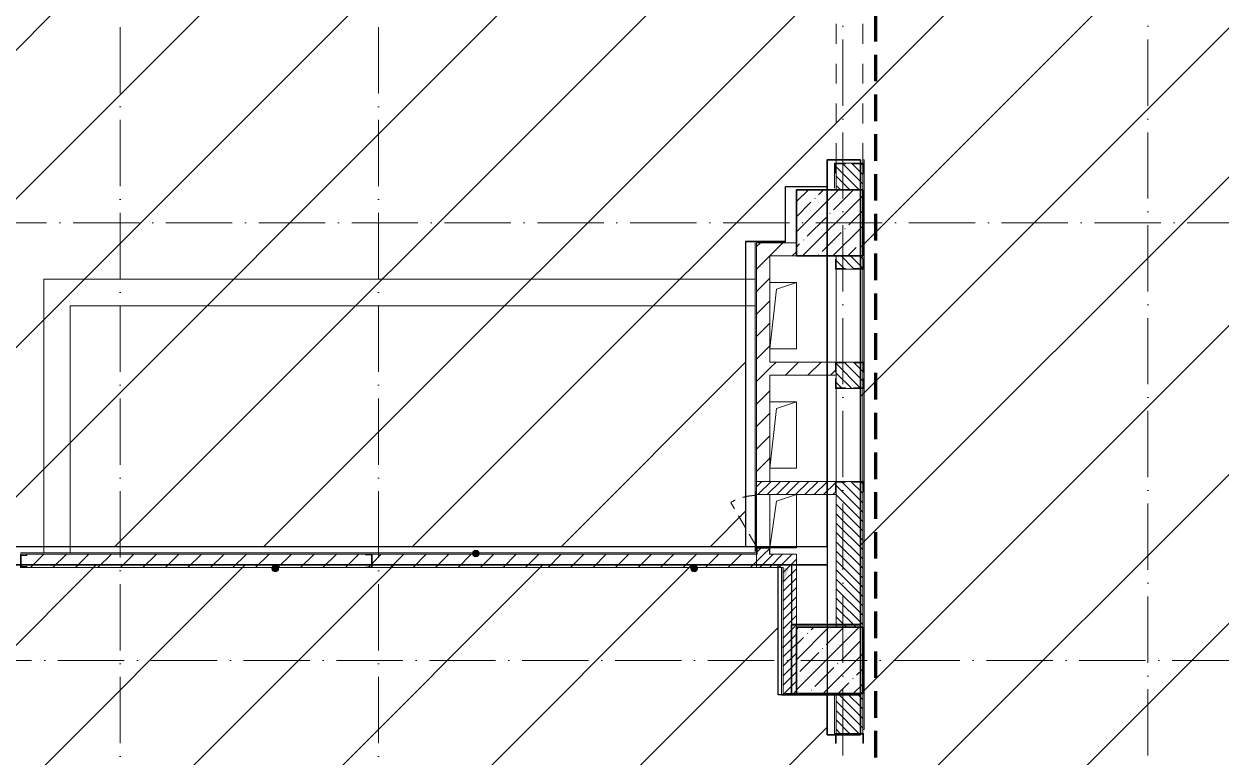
# Model space of a CAD drawing. Header units: millimetres. Extents: x -17017 to 628417, y -109036 to 199237.
# Drawn here: x -8445 to 582, y -90944 to -85415 of the extents above; entities that cross this region are included whole.
import ezdxf

# ---------------------------------------------------------------- set-up
doc = ezdxf.new("R2010")
doc.units = ezdxf.units.MM
for name, pattern in [('200_ШТРИХ_ш1п0_6_', [160, 100, -60]), ('50_200_ШТРИХ_1Т_ш5_п1_п1_', [700, 500, -100, 0, -100]), ('Штрих короткий', [300, 150, -150]), ('Штриховая _2 мм - 1 мм_', [300, 200, -100])]:
    doc.linetypes.add(name, pattern=pattern)
for name, color, linetype, lineweight in [('0-1', 7, 'Continuous', 5), ('0-2', 7, 'Continuous', 9), ('Марки стен', 7, 'Continuous', 9), ('Несущие колонны', 7, 'Continuous', 9), ('Несущие колонны-1', 7, 'Continuous', 35), ('Обобщенные модели', 7, 'Continuous', 9), ('Общие ребра', 7, 'Continuous', 9), ('Окна', 7, 'Continuous', 9), ('Оси-2', 7, '50_200_ШТРИХ_1Т_ш5_п1_п1_', 9), ('Открывание в плане-2', 7, '200_ШТРИХ_ш1п0_6_', 9), ('Перемычка-1', 7, 'Штрих короткий', 9), ('Стены', 7, 'Continuous', 9), ('Стены-1', 7, 'Continuous', 13), ('стяжа', 7, 'Continuous', 30), ('Текстовые примечания', 7, 'Continuous', 9), ('Штриховка разреза-1', 7, 'Continuous', 9)]:
    doc.layers.add(name, color=color, linetype=linetype, lineweight=lineweight)
doc.layers.add('СТ-1_1', color=7, linetype='Штриховая _2 мм - 1 мм_', lineweight=90, true_color=0x888888)
doc.layers.get('0-2').off()
pattern_1 = [(135, (0, 0), (-35.35534, -35.35534), [])]
pattern_2 = [(45, (0, 0), (-84.8528, 84.8528), [])]
pattern_3 = [(45, (0, 0), (-35.35534, 35.35534), [])]

# ---------------------------------------------------------------- blocks, each defined once
blk = doc.blocks.new('ось2эт')
at = {"layer": 'Оси-2'}
for p, q in [((-7720.1, -54635.1), (-7720.1, -108435.9)), ((-5770.1, -54635.1), (-5770.1, -108435.9)), ((-2270.1, -108435.9), (-2270.1, -54635.1)), ((29.9, -108435.9), (29.9, -54635.1)), ((18329.9, -86915.3), (-12388.8, -86915.3)), ((-12388.8, -90215.3), (18329.9, -90215.3))]:
    blk.add_line(p, q, dxfattribs=at)
blk = doc.blocks.new('BSC_Колонна _Прямоугольная - 500х500-V46-АИ2_02_План отделки стен 2-го этажа _Часть 2_')
at = {"layer": 'Несущие колонны'}
h = blk.add_hatch(dxfattribs=at)
h.set_pattern_fill('FP_54', color=256, style=0, pattern_type=2)
h.set_pattern_definition([(45, (-7700, -19300), (-114.0493, 114.0493), []), (45, (-7585.95, -19300), (-114.0493, 114.0493), [201.613, -40.323, 3.353, -36.97])])
h.paths.add_polyline_path([(-250, -250), (250, -250), (250, 250), (-250, 250)], flags=0)
at = {"layer": 'Несущие колонны-1'}
for p, q in [((250, 250), (-250, 250)), ((-250, 250), (-250, -250)), ((250, -250), (250, 250)), ((-250, -250), (250, -250))]:
    blk.add_line(p, q, dxfattribs=at)
blk = doc.blocks.new('Проем_Дверь_Прямоугольный - 1700х2400h_дверные проемы-28448549-АИ2_02_План отделки стен 2-го этажа _Часть 2_')
at = {"layer": 'Перемычка-1'}
for p, q in [((850, 100), (-850, 100)), ((850, -100), (-850, -100))]:
    blk.add_line(p, q, dxfattribs=at)
blk = doc.blocks.new('154_Стойка_СКБ_Швеллер - СМ-2180_100-28318692-АИ2_02_План отделки стен 2-го этажа _Часть 2_')
at = {"layer": 'Обобщенные модели'}
for p, q in [((171, 50), (125, 50)), ((125, 50), (125, -50)), ((129.5, 42.4), (171, 42.4)), ((129.5, -42.4), (129.5, 42.4)), ((171, 42.4), (171, 50)), ((125, -50), (171, -50)), ((171, -42.4), (129.5, -42.4)), ((171, -50), (171, -42.4))]:
    blk.add_line(p, q, dxfattribs=at)
blk = doc.blocks.new('154_Стойка_СКБ_Уголок - СМ-2180_200-28268025-АИ2_02_План отделки стен 2-го этажа _Часть 2_')
at = {"layer": 'Обобщенные модели'}
for p, q in [((125, 156), (125, 81)), ((200, 156), (125, 156)), ((131, 81), (131, 150)), ((131, 150), (200, 150)), ((200, 150), (200, 156)), ((125, 81), (131, 81)), ((131, 19), (125, 19)), ((125, 19), (125, -56)), ((131, -50), (131, 19)), ((125, -56), (200, -56)), ((200, -50), (131, -50)), ((200, -56), (200, -50))]:
    blk.add_line(p, q, dxfattribs=at)
blk = doc.blocks.new('Фахверк_СКБ_Уголок - 200_3960_зеркало-28268689-АИ2_02_План отделки стен 2-го этажа _Часть 2_')
at = {"layer": 'Обобщенные модели'}
for p, q in [((200, 156), (125, 156)), ((125, 156), (125, 81)), ((131, 81), (131, 150)), ((131, 150), (200, 150)), ((200, 150), (200, 156)), ((125, 81), (131, 81)), ((131, 19), (125, 19)), ((125, 19), (125, -56)), ((131, -50), (131, 19)), ((125, -56), (200, -56)), ((200, -50), (131, -50)), ((200, -56), (200, -50))]:
    blk.add_line(p, q, dxfattribs=at)
blk = doc.blocks.new('Фахверк_СКБ_Уголок - 200_3960-28268576-АИ2_02_План отделки стен 2-го этажа _Часть 2_')
at = {"layer": 'Обобщенные модели'}
for p, q in [((200, 156), (125, 156)), ((125, 156), (125, 81)), ((131, 81), (131, 150)), ((131, 150), (200, 150)), ((200, 150), (200, 156)), ((125, 81), (131, 81)), ((131, 19), (125, 19)), ((125, 19), (125, -56)), ((131, -50), (131, 19)), ((125, -56), (200, -56)), ((200, -50), (131, -50)), ((200, -56), (200, -50))]:
    blk.add_line(p, q, dxfattribs=at)
blk = doc.blocks.new('154_Стойка_СКБ_Уголок - СМ-2180_200-28435403-АИ2_02_План отделки стен 2-го этажа _Часть 2_')
at = {"layer": 'Обобщенные модели'}
for p, q in [((125, 156), (125, 81)), ((200, 156), (125, 156)), ((131, 81), (131, 150)), ((131, 150), (200, 150)), ((200, 150), (200, 156)), ((125, 81), (131, 81)), ((131, 19), (125, 19)), ((125, 19), (125, -56)), ((131, -50), (131, 19)), ((125, -56), (200, -56)), ((200, -50), (131, -50)), ((200, -56), (200, -50))]:
    blk.add_line(p, q, dxfattribs=at)
blk = doc.blocks.new('Стойка_Влож_Полоса боковая - Полоса-28346330-АИ2_02_План отделки стен 2-го этажа _Часть 2_')
at = {"layer": 'Обобщенные модели'}
for p, q in [((-5, -31), (-5, 31)), ((0, 31), (0, -31))]:
    blk.add_line(p, q, dxfattribs=at)
blk = doc.blocks.new('154_Фахверк_СКБ_Швеллер - Тип_100_3960-28318856-АИ2_02_План отделки стен 2-го этажа _Часть 2_')
at = {"layer": 'Обобщенные модели'}
for p, q in [((175, 50), (125, 50)), ((125, 50), (125, -50)), ((128, 47), (175, 47)), ((128, -47), (128, 47)), ((175, 47), (175, 50)), ((125, -50), (175, -50)), ((175, -47), (128, -47)), ((175, -50), (175, -47))]:
    blk.add_line(p, q, dxfattribs=at)
blk = doc.blocks.new('AR_Отверстие Ниша - Лючок-32403310-АИ2_02_План отделки стен 2-го этажа _Часть 2_')
at = {"layer": 'Окна'}
for p, q in [((200, 50), (-200, 50)), ((-200, 50), (-200, -50)), ((-200, -50), (200, -50))]:
    blk.add_line(p, q, dxfattribs=at)
blk = doc.blocks.new('Л_Общий_Лючок - Лючок-V187-АИ2_02_План отделки стен 2-го этажа _Часть 2_')
at = {"layer": 'Окна'}
for p, q in [((424, 6), (-24, 6)), ((-24, 6), (-24, 0)), ((400, 0), (424, 0)), ((424, 6), (424, 0))]:
    blk.add_line(p, q, dxfattribs=at)
at = {"layer": 'Открывание в плане-2'}
blk.add_line((16.4, 6), (342, 194), dxfattribs=at)
blk.add_arc((6, 0), 388, 0.89053, 30, dxfattribs=at)
blk = doc.blocks.new('154_Фахверк_СКБ_Швеллер - Тип_100_3960_зеркало-29769493-АИ2_02_План отделки стен 2-го этажа _Часть 2_')
at = {"layer": 'Обобщенные модели'}
for p, q in [((175, 50), (125, 50)), ((125, 50), (125, -50)), ((128, 47), (175, 47)), ((128, -47), (128, 47)), ((175, 47), (175, 50)), ((125, -50), (175, -50)), ((175, -47), (128, -47)), ((175, -50), (175, -47))]:
    blk.add_line(p, q, dxfattribs=at)
blk = doc.blocks.new('AR_Отверстие прямоугольное _в плите_ - AR_Отверстие прямоугольное _в плите_-30229458-АИ2_02_План отделки стен 2-го этажа _Часть 2_')
at = {"layer": 'Обобщенные модели'}
for p, q in [((100, 250), (-100, 250)), ((-100, -250), (-50, 200)), ((-50, 200), (100, 250)), ((100, -250), (100, 250)), ((-100, -250), (100, -250))]:
    blk.add_line(p, q, dxfattribs=at)
blk = doc.blocks.new('AR_Отверстие прямоугольное _в плите_ - AR_Отверстие прямоугольное _в плите_-30229368-АИ2_02_План отделки стен 2-го этажа _Часть 2_')
at = {"layer": 'Обобщенные модели'}
for p, q in [((-50, 150), (100, 200)), ((100, -200), (100, 200)), ((-100, -200), (-50, 150)), ((-100, -200), (100, -200))]:
    blk.add_line(p, q, dxfattribs=at)
blk = doc.blocks.new('0125-Р-ОО-Ш2-АР-о_23_10_2024_rvt-1-АИ2_02_План отделки стен 2-го этажа _Часть 2_')
at = {"layer": 'Несущие колонны'}
h = blk.add_hatch(dxfattribs=at)
h.set_pattern_fill('FP_1', color=256, style=0, pattern_type=2)
h.set_pattern_definition([(45, (0, 0), (-114.0493, 114.0493), []), (45, (114.05, 0), (-114.0493, 114.0493), [201.612, -40.322, 3.353, -36.97])])
h.paths.add_polyline_path([(7450, 15750), (7950, 15750), (7950, 16250), (7450, 16250), (7450, 16201.6)], flags=0)
at = {"layer": 'Штриховка разреза-1'}
h = blk.add_hatch(dxfattribs=at)
h.set_pattern_fill('FP_2', color=256, style=0, pattern_type=2)
h.set_pattern_definition(pattern_1)
h.paths.add_polyline_path([(7756, 19550), (7950, 19550), (7950, 19744), (7881, 19744), (7881, 19750), (7819, 19750), (7819, 19744), (7750, 19744), (7750, 19550)], flags=0)
h.paths.add_polyline_path([(7881, 21450), (7881, 21456), (7950, 21456), (7950, 22694), (7881, 22694), (7880, 22700), (7819, 22700), (7819, 22694), (7750, 22694), (7750, 21456), (7819, 21456), (7819, 21450), (7880, 21450)], flags=0)
h.paths.add_polyline_path([(7790, 22700), (7790, 22705), (7910, 22705), (7910, 22700), (7950, 22700), (7950, 22730), (7880, 22730), (7880, 23570), (7950, 23570), (7950, 23600), (7910, 23600), (7910, 23595), (7790, 23595), (7790, 23600), (7750, 23600), (7750, 22700)], flags=0)
h.paths.add_polyline_path([(7830.6, 23600), (7881, 23600), (7881, 23606), (7950, 23606), (7950, 25050), (7750, 25050), (7750, 23606), (7819, 23606), (7819, 23600)], flags=0)
h = blk.add_hatch(dxfattribs=at)
h.set_pattern_fill('FP_3', color=256, style=0, pattern_type=2)
h.set_pattern_definition(pattern_2)
h.paths.add_polyline_path([(7450, 19050), (7450, 19150), (7150, 19150), (7150, 19050), (7250, 19050)], flags=0)
h = blk.add_hatch(dxfattribs=at)
h.set_pattern_fill('FP_3', color=256, style=0, pattern_type=2)
h.set_pattern_definition(pattern_2)
h.paths.add_polyline_path([(7250, 17350), (7250, 19050), (7150, 19050), (7150, 17350)], flags=0)
h = blk.add_hatch(dxfattribs=at)
h.set_pattern_fill('FP_2', color=256, style=0, pattern_type=2)
h.set_pattern_definition(pattern_1)
h.paths.add_polyline_path([(7950, 16250), (7950, 17344), (7881, 17344), (7881, 17350), (7819, 17350), (7819, 17344), (7750, 17344), (7750, 16250)], flags=0)
h.paths.add_polyline_path([(7881, 18050), (7881, 18056), (7950, 18056), (7950, 18244), (7881, 18244), (7881, 18250), (7819, 18250), (7819, 18244), (7750, 18244), (7750, 18056), (7819, 18056), (7819, 18050)], flags=0)
h.paths.add_polyline_path([(7881, 18950), (7881, 18956), (7950, 18956), (7950, 19050), (7750, 19050), (7750, 18956), (7819, 18956), (7819, 18950)], flags=0)
h = blk.add_hatch(dxfattribs=at)
h.set_pattern_fill('FP_3', color=256, style=0, pattern_type=2)
h.set_pattern_definition(pattern_2)
h.paths.add_polyline_path([(7750, 18150), (7750, 18175), (7744, 18175), (7744, 18250), (7250, 18250), (7250, 18150), (7744, 18150)], flags=0)
h = blk.add_hatch(dxfattribs=at)
h.set_pattern_fill('FP_92', color=256, style=0, pattern_type=2)
h.set_pattern_definition(pattern_3)
h.paths.add_polyline_path([(7250, 17250), (7750, 17250), (7750, 17275), (7744, 17275), (7744, 17350), (7150, 17350), (7151, 17250), (7174, 17250)], flags=0)
h = blk.add_hatch(dxfattribs=at)
h.set_pattern_fill('FP_3', color=256, style=0, pattern_type=2)
h.set_pattern_definition(pattern_2)
h.paths.add_polyline_path([(7150, 16700), (7150, 16800), (4250, 16800), (4250, 16700), (7139.2, 16700)], flags=0)
h.paths.add_polyline_path([(4200, 16700), (4200, 16703), (4247, 16703), (4247, 16797), (4200, 16797), (4200, 16800), (1646, 16799.2), (1646, 16792.4), (1604.5, 16792.4), (1604.5, 16707.6), (1646, 16707.6), (1646, 16700)], flags=0)
h.paths.add_polyline_path([(404, 16700), (404, 16707.6), (445.5, 16707.6), (445.5, 16792.4), (404, 16792.4), (404, 16800), (150, 16800), (150, 16700)], flags=0)
h = blk.add_hatch(dxfattribs=at)
h.set_pattern_fill('FP_92', color=256, style=0, pattern_type=2)
h.set_pattern_definition(pattern_3)
h.paths.add_polyline_path([(7350, 16700), (7350, 16800), (7150, 16800), (7150, 16700), (7250, 16700)], flags=0)
h = blk.add_hatch(dxfattribs=at)
h.set_pattern_fill('FP_92', color=256, style=0, pattern_type=2)
h.set_pattern_definition(pattern_3)
h.paths.add_polyline_path([(7153, 16800), (7247, 16800), (7247, 16847), (7153, 16847), (7153, 16801.5)], flags=0)
h = blk.add_hatch(dxfattribs=at)
h.set_pattern_fill('FP_92', color=256, style=0, pattern_type=2)
h.set_pattern_definition(pattern_3)
h.paths.add_polyline_path([(7350, 15750), (7450, 15750), (7450, 16800), (7350, 16800), (7350, 16201.6)], flags=0)
h = blk.add_hatch(dxfattribs=at)
h.set_pattern_fill('FP_2', color=256, style=0, pattern_type=2)
h.set_pattern_definition(pattern_1)
h.paths.add_polyline_path([(7881, 12550), (7881, 12556), (7950, 12556), (7950, 12744), (7881, 12744), (7881, 12750), (7819, 12750), (7819, 12744), (7750, 12744), (7750, 12556), (7819, 12556), (7819, 12550)], flags=0)
h.paths.add_polyline_path([(7881, 13450), (7881, 13456), (7950, 13456), (7950, 14294), (7881, 14294), (7881, 14300), (7819, 14300), (7819, 14294), (7750, 14294), (7750, 13456), (7819, 13456), (7819, 13450)], flags=0)
h.paths.add_polyline_path([(7950, 15450), (7950, 15750), (7750, 15750), (7750, 15450), (7910, 15450)], flags=0)
at = {"layer": 'Несущие колонны-1'}
for p, q in [((7950, 16250), (7450, 16250)), ((7450, 16250), (7450, 15750)), ((7950, 15750), (7950, 16250)), ((7450, 15750), (7950, 15750))]:
    blk.add_line(p, q, dxfattribs=at)
at = {"layer": 'Общие ребра'}
for p, q in [((7750, 18150), (7750, 18175)), ((7750, 17250), (7750, 17275))]:
    blk.add_line(p, q, dxfattribs=at)
at = {"layer": 'Стены'}
for p, q in [((1775, 16812), (1775, 18875)), ((1975, 18875), (1775, 18875)), ((1975, 18875), (7138, 18875)), ((7750, 18250), (7750, 18950)), ((7950, 18950), (7950, 18250)), ((1975, 18675), (1975, 16812)), ((7138, 18675), (1975, 18675)), ((7750, 17350), (7750, 18050)), ((7950, 18050), (7950, 17350))]:
    blk.add_line(p, q, dxfattribs=at)
at = {"layer": 'Стены-1'}
for p, q in [((7881, 19750), (7819, 19750)), ((7750, 19675), (7750, 19550)), ((7950, 19550), (7950, 19675)), ((7450, 19150), (7150, 19150)), ((7150, 19150), (7150, 19050)), ((7150, 19050), (7150, 17350)), ((7250, 19050), (7450, 19050)), ((7250, 18250), (7250, 19050)), ((7750, 19050), (7750, 19025)), ((7950, 19025), (7950, 19050)), ((7819, 18950), (7881, 18950)), ((7744, 18250), (7250, 18250)), ((7881, 18250), (7819, 18250)), ((7250, 18150), (7750, 18150)), ((7250, 17350), (7250, 18150)), ((7750, 18150), (7750, 18125)), ((7950, 18125), (7950, 18175)), ((7819, 18050), (7881, 18050)), ((7150, 17350), (7250, 17350)), ((7744, 17350), (7150, 17350)), ((7150, 17350), (7150, 17274)), ((7881, 17350), (7819, 17350)), ((7250, 17250), (7750, 17250)), ((7750, 17250), (7750, 16250)), ((7950, 16250), (7950, 17275)), ((4200, 16800), (1646, 16800)), ((7150, 16800), (4250, 16800)), ((7150, 16700), (7150, 16800)), ((7150, 16800), (7150, 16700)), ((7350, 16800), (7250, 16800)), ((7450, 16800), (7350, 16800)), ((7450, 15750), (7450, 16800)), ((1646, 16700), (4200, 16700)), ((4250, 16700), (7150, 16700)), ((7150, 16700), (7350, 16700)), ((7350, 16700), (7350, 15750)), ((7750, 16250), (7950, 16250)), ((7350, 15750), (7450, 15750)), ((7950, 15750), (7750, 15750)), ((7750, 15750), (7750, 15450)), ((7950, 15450), (7950, 15750))]:
    blk.add_line(p, q, dxfattribs=at)
at = {"layer": '0-2'}
for name, p, rotation in [('Проем_Дверь_Прямоугольный - 1700х2400h_дверные проемы-28448549-АИ2_02_План отделки стен 2-го этажа _Часть 2_', (7850, 20600), 269.9999999999999), ('Фахверк_СКБ_Уголок - 200_3960-28268576-АИ2_02_План отделки стен 2-го этажа _Часть 2_', (7800, 19875), 269.9999999999999), ('Фахверк_СКБ_Уголок - 200_3960_зеркало-28268689-АИ2_02_План отделки стен 2-го этажа _Часть 2_', (7900, 18825), 89.99999999999991), ('Фахверк_СКБ_Уголок - 200_3960-28268576-АИ2_02_План отделки стен 2-го этажа _Часть 2_', (7800, 18375), 269.9999999999999), ('Фахверк_СКБ_Уголок - 200_3960_зеркало-28268689-АИ2_02_План отделки стен 2-го этажа _Часть 2_', (7900, 17925), 89.99999999999991), ('154_Стойка_СКБ_Уголок - СМ-2180_200-28268025-АИ2_02_План отделки стен 2-го этажа _Часть 2_', (7800, 17475), 269.9999999999999), ('Л_Общий_Лючок - Лючок-V187-АИ2_02_План отделки стен 2-го этажа _Часть 2_', (7150, 16850), 89.9999999999999), ('AR_Отверстие Ниша - Лючок-32403310-АИ2_02_План отделки стен 2-го этажа _Часть 2_', (7200, 17050), 269.9999999999999), ('154_Фахверк_СКБ_Швеллер - Тип_100_3960-28318856-АИ2_02_План отделки стен 2-го этажа _Часть 2_', (4375, 16750), 180), ('154_Фахверк_СКБ_Швеллер - Тип_100_3960_зеркало-29769493-АИ2_02_План отделки стен 2-го этажа _Часть 2_', (7200, 16975), 269.9999999999999), ('154_Стойка_СКБ_Уголок - СМ-2180_200-28435403-АИ2_02_План отделки стен 2-го этажа _Часть 2_', (7800, 15575), 269.9999999999999), ('Стойка_Влож_Полоса боковая - Полоса-28346330-АИ2_02_План отделки стен 2-го этажа _Часть 2_', (7850, 15450), 89.99999999999991)]:
    blk.add_blockref(name, p, dxfattribs=dict(at, rotation=rotation))
for name, p in [('BSC_Колонна _Прямоугольная - 500х500-V46-АИ2_02_План отделки стен 2-го этажа _Часть 2_', (7700, 19300)), ('AR_Отверстие прямоугольное _в плите_ - AR_Отверстие прямоугольное _в плите_-30229458-АИ2_02_План отделки стен 2-го этажа _Часть 2_', (7350, 18600)), ('AR_Отверстие прямоугольное _в плите_ - AR_Отверстие прямоугольное _в плите_-30229458-АИ2_02_План отделки стен 2-го этажа _Часть 2_', (7350, 17699.8)), ('AR_Отверстие прямоугольное _в плите_ - AR_Отверстие прямоугольное _в плите_-30229368-АИ2_02_План отделки стен 2-го этажа _Часть 2_', (7350, 17050)), ('154_Стойка_СКБ_Швеллер - СМ-2180_100-28318692-АИ2_02_План отделки стен 2-го этажа _Часть 2_', (1475, 16750))]:
    blk.add_blockref(name, p, dxfattribs=at)
blk = doc.blocks.new('2ч2эт')
at = {"layer": 'Марки стен'}
h = blk.add_hatch(color=256, dxfattribs=at)
edge = h.paths.add_edge_path(flags=0)
edge.add_arc((-5037.8, -89409.3), 25, 0, 360)
h = blk.add_hatch(color=256, dxfattribs=at)
edge = h.paths.add_edge_path(flags=0)
edge.add_arc((-6549.3, -89521.3), 25, 0, 360)
h = blk.add_hatch(color=256, dxfattribs=at)
edge = h.paths.add_edge_path(flags=0)
edge.add_arc((-3391, -89521.3), 25, 0, 360)
at = {"layer": 'Текстовые примечания'}
blk.add_hatch(color=256, dxfattribs=at).paths.add_polyline_path([(-2733.6, -89665.6), (-2678.2, -89523.7), (-2730.1, -89513.3)], flags=0)
at = {"layer": 'Марки стен'}
for centre in [(-5037.8, -89409.3), (-6549.3, -89521.3), (-3391, -89521.3)]:
    blk.add_circle(centre, 25, dxfattribs=at)
at = {"layer": 'СТ-1_1'}
blk.add_line((-2020.1, -94847.3), (-2020.1, -57027.3), dxfattribs=at)
at = {"layer": 'Стены'}
for p, q in [((-2120.1, -87965.3), (-2120.1, -87265.3)), ((-2108.1, -87265.3), (-2108.1, -87965.3)), ((-2120.1, -88865.3), (-2120.1, -88165.3)), ((-2108.1, -88165.3), (-2108.1, -88865.3)), ((-2732.1, -90115), (-2732.1, -89515.3)), ((-2720.1, -89515.3), (-2732.1, -89515.3)), ((-2720.1, -89515.3), (-2720.1, -90115)), ((-2732.1, -90115), (-2720.1, -90115))]:
    blk.add_line(p, q, dxfattribs=at)
at = {"layer": 'Стены-1'}
for p, q in [((-2332.1, -86465.3), (-2332.1, -86653.3)), ((-2326.1, -86465.3), (-2332.1, -86465.3)), ((-2108.1, -86440.3), (-2120.1, -86440.3)), ((-2120.1, -86440.3), (-2120.1, -86465.3)), ((-2108.1, -87265.3), (-2108.1, -86440.3)), ((-2320.1, -86665.3), (-2320.1, -86540.3)), ((-2120.1, -86540.3), (-2120.1, -86665.3)), ((-2932.1, -87065.3), (-2932.1, -89403.3)), ((-2920.1, -88941.3), (-2920.1, -87065.3)), ((-2120.1, -87165.3), (-2120.1, -87190.3)), ((-2114.1, -87265.3), (-2108.1, -87265.3)), ((-2108.1, -87965.3), (-2114.1, -87965.3)), ((-2108.1, -88165.3), (-2108.1, -87965.3)), ((-2120.1, -88040.3), (-2120.1, -88090.3)), ((-2114.1, -88165.3), (-2108.1, -88165.3)), ((-2108.1, -88865.3), (-2114.1, -88865.3)), ((-2108.1, -90735.3), (-2108.1, -88865.3)), ((-2120.1, -88940.3), (-2120.1, -90735.3)), ((-2932.1, -89403.3), (-8470.1, -89403.3)), ((-8424.1, -89415.3), (-5870.1, -89415.3)), ((-5820.1, -89415.3), (-2920.1, -89415.3)), ((-2720.1, -90115.3), (-2732.1, -90115.3)), ((-2732.1, -90115.3), (-2732.1, -90477.3)), ((-2720.1, -90465.3), (-2720.1, -90115.3)), ((-2732.1, -90477.3), (-2332.1, -90477.3)), ((-2320.1, -90465.3), (-2720.1, -90465.3)), ((-2332.1, -90477.3), (-2332.1, -90765.3)), ((-2320.1, -90765.3), (-2320.1, -90465.3)), ((-2332.1, -90765.3), (-2326.1, -90765.3)), ((-2120.1, -90735.3), (-2108.1, -90735.3))]:
    blk.add_line(p, q, dxfattribs=at)
at = {"layer": 'стяжа'}
for points in [[(-8616, -89355.1), (-2388, -89355.1), (-2388, -86440.1)], [(-2388, -86440.1), (-2388, -90775.4)], [(-2138, -86640.1), (-2138, -86440.1), (-2388, -86440.1), (-2388, -86640.1)], [(-2388, -86440.1), (-2138, -86440.1)], [(-2138, -86440.1), (-2138, -90775.4)], [(-2138, -90775.4), (-2138, -86440.1)], [(-3003, -87055.1), (-2703, -87055.1), (-2703, -86640.1)], [(-2703, -86640.1), (-2388, -86640.1)], [(-2703, -87055.1), (-3003, -87055.1), (-3003, -89355.1), (-2388, -89355.1), (-2388, -87055.1)], [(-8616, -89355.1), (-2388, -89355.1), (-2388, -89495.1), (-8616, -89495.1)], [(-8616, -89495.1), (-2388, -89495.1), (-2388, -90775.4)], [(-2658, -89945.4), (-2658, -90475.4)], [(-2138, -89945.4), (-2658, -89945.4)], [(-2138, -89950.4), (-2138, -90475.4), (-2658, -90475.4), (-2658, -89950.4)], [(-2138, -89950.4), (-2658, -89950.4)], [(-2138, -89945.4), (-2138, -90475.4)], [(-2388, -90775.4), (-2138, -90775.4)]]:
    blk.add_lwpolyline(points, dxfattribs=at)
for points in [[(-2658, -90475.4), (-2758, -90475.4), (-2758, -89495.1), (-2658, -89495.1)], [(-2388, -90475.4), (-2138, -90475.4), (-2138, -90775.4), (-2388, -90775.4)]]:
    blk.add_lwpolyline(points, close=True, dxfattribs=at)
at = {"layer": '0-1'}
blk.add_blockref('0125-Р-ОО-Ш2-АР-о_23_10_2024_rvt-1-АИ2_02_План отделки стен 2-го этажа _Часть 2_', (-10070.1, -106215.3), dxfattribs=at)

msp = doc.modelspace()

# ---------------------------------------------------------------- hatches: boundary and pattern name
at = {"layer": 'стяжа'}
h = msp.add_hatch(dxfattribs=at)
h.set_pattern_fill('ANSI31', color=5, scale=250)
h.set_pattern_definition([(45, (4472.5, -59163.1), (-561.266, 561.266), [])])
h.paths.add_polyline_path([(13742, -89400.5), (12812, -89400.5), (6162, -89400.5), (6162, -89950.4), (12812, -89960.5), (12812, -94460.5), (13012, -94460.5), (13012, -94955.3), (15112, -94955.3), (15112, -94443.1), (15322, -94443.1), (15322, -94230.5), (15762, -94230.5), (15762, -90460.5), (15322, -90460.5), (15322, -89960.5), (13742, -89960.5)])
h.paths.add_polyline_path([(15592, -66215.3), (15192, -66215.3), (15192, -65695.3), (15592, -65695.3), (15592, -63285.3), (15464.5, -63285.3), (15464.5, -62800.4), (15592, -62800.4), (15592, -60875.3), (15362, -60875.3), (15362, -60625.3), (12222, -60625.3), (12222, -61275.3), (9132, -61275.3), (9132, -60575.3), (8692, -60575.3), (8692, -60325.3), (9912, -60325.3), (9912, -58904.6), (9862, -58904.6), (9862, -58299.1), (9912, -58299.1), (9912, -56925.3), (6812, -56925.3), (6812, -57175.3), (6312, -57175.3), (6062, -57175.3), (6062, -56925.3), (2562, -56925.3), (2562, -57345.3), (2042, -57345.3), (2042, -56925.3), (-2138, -56925.3), (-2138, -58005.3), (-2388, -58005.3), (-2388, -57961), (-2788, -57961), (-2788, -56925.3), (-9668, -56925.3), (-9668, -57165.3), (-9778, -57165.3), (-9778, -57376.1), (-9888, -57376.1), (-9888, -60155.3), (-9638, -60155.3), (-9638, -60655.3), (-9888, -60655.3), (-9888, -62707.2), (-9738, -62707.2), (-9738, -63240.1), (-9888, -63240.1), (-9888, -65675.3), (-9598, -65675.3), (-9598, -65925.3), (-2888, -65925.3), (-2888, -63325.3), (-2388, -63325.3), (-2388, -61148.8), (-2758, -61148.8), (-2758, -59948.8), (-2388, -59948.8), (-2388, -59705.3), (-2138, -59705.3), (-2138, -72625.3), (-2388, -72625.3), (-2388, -72225.3), (-2788, -72225.3), (-2788, -70635.3), (-2388, -70635.3), (-2388, -69135.3), (-2788, -69135.3), (-2928.7, -69135.3), (-2928.7, -66175.1), (-9833, -66175.1), (-9833, -66315.1), (-9973, -66315.1), (-9973, -68675.1), (-9723, -68675.1), (-9723, -69175.1), (-9833, -69175.1), (-9833, -69315.1), (-9973, -69315.1), (-9973, -71540.3), (-9833, -71540.3), (-9833, -71675.1), (-9723, -71675.1), (-9723, -72175.1), (-9973, -72175.1), (-9973, -77655.1), (-9723, -77655.1), (-9723, -78155.1), (-9738, -78155.1), (-9738, -78390.1), (-9973, -78390.1), (-9973, -80457.8), (-9755.8, -80457.8), (-9755.8, -80675.1), (-9723, -80675.1), (-9723, -81175.1), (-9787.7, -81175.1), (-9787.7, -81360.3), (-9973, -81360.3), (-9973, -86532.6), (-9750.6, -86532.6), (-9750.6, -86755.1), (-9723, -86755.1), (-9723, -87255.1), (-9838.3, -87255.1), (-9838.3, -87389.8), (-9973, -87389.8), (-9973, -89355.1), (-9686, -89355.1), (-9686, -89495.1), (-9973, -89495.1), (-9973, -89703.9), (-9853.5, -89703.9), (-9853.5, -89945.4), (-9723, -89945.4), (-9723, -90445.4), (-9973, -90445.4), (-9973, -94375.1), (-9723, -94375.1), (-9723, -94625.1), (-7673, -94625.1), (-7673, -94145.1), (-3003, -94145.1), (-3003, -92615.1), (-2388, -92615.1), (-2388, -91955.4), (-2138, -91955.4), (-2138, -94925.3), (2042, -94925.3), (2042, -94365.3), (2562, -94365.3), (2562, -94625.3), (5572, -94625.3), (5572, -94285.3), (6162, -94285.3), (6162, -92315.3), (6162, -91180.3), (6162, -89960.6), (6154.9, -89960.6), (2562, -89950.4), (2562, -90475.4), (2042, -90475.4), (2042, -89950.4), (2042, -89945.4), (2201, -89945.4), (2201, -87175.4), (2042, -87175.4), (2042, -85985.4), (1200.5, -85985.4), (1200.5, -77695.3), (2042, -77695.3), (2178.2, -77695.3), (2178.2, -72220.3), (2042, -72220.3), (2042, -71695.3), (2042, -71690.3), (2562, -71690.3), (2562, -71882.4), (5852, -71882.4), (5852, -71690.3), (5852, -71421.7), (6562, -71421.7), (6562, -71285.3), (7012, -71285.3), (7012, -71695.3), (15592, -71695.3)])
h.paths.add_polyline_path([(7012, -69615.3), (6562, -69615.3), (6562, -69446.8), (6102, -69446.8), (6102, -63155.3), (6562, -63155.3), (6562, -58775.3), (6812, -58775.3), (6812, -60325.3), (7112, -60325.3), (7112, -60575.3), (7112, -60825.3), (7112, -62175.3), (6812, -62175.3), (6812, -63055.3), (7012, -63055.3)], flags=16)
h.paths.add_polyline_path([(2562, -66200.3), (2042, -66200.3), (2042, -65675.3), (2042, -65670.3), (2562, -65670.3)], flags=16)
h.paths.add_polyline_path([(-2138, -74325.3), (-2138, -84740.1), (-2388, -84740.1), (-2388, -84500.1), (-2798, -84500.1), (-2798, -84000.1), (-2388, -84000.1), (-2388, -82235.1), (-2968, -82235.1), (-2968, -80395.1), (-2388, -80395.1), (-2388, -78605.3), (-2918, -78605.3), (-2918, -74465.3), (-2388, -74465.3), (-2388, -74325.3)], flags=16)
h.paths.add_polyline_path([(2562, -60695.3), (2042, -60695.3), (2042, -60170.3), (2562, -60170.3)], flags=16)
h.paths.add_polyline_path([(-2138, -86440.1), (-2138, -86640.1), (-2138, -90775.4), (-2388, -90775.4), (-2388, -90475.4), (-2658, -90475.4), (-2758, -90475.4), (-2758, -89495.1), (-8616, -89495.1), (-8616, -89355.1), (-3003, -89355.1), (-3003, -87055.1), (-2703, -87055.1), (-2703, -86640.1), (-2388, -86640.1), (-2388, -86440.1)], flags=16)
h.paths.add_polyline_path([(-2138, -89950.4), (-2658, -89950.4), (-2658, -89945.4), (-2138, -89945.4)], flags=0)

# ---------------------------------------------------------------- block references
for name in ['ось2эт', '2ч2эт']:
    msp.add_blockref(name, (0, 0), dxfattribs=at)

doc.saveas('drawing.dxf')
